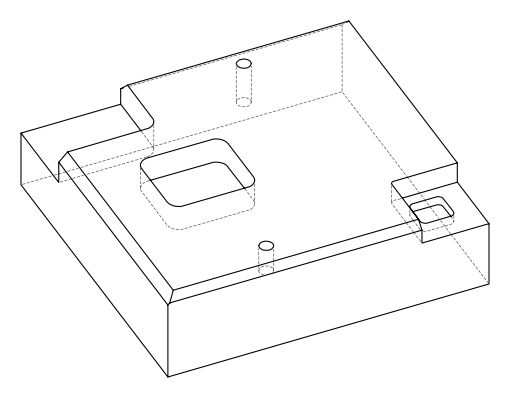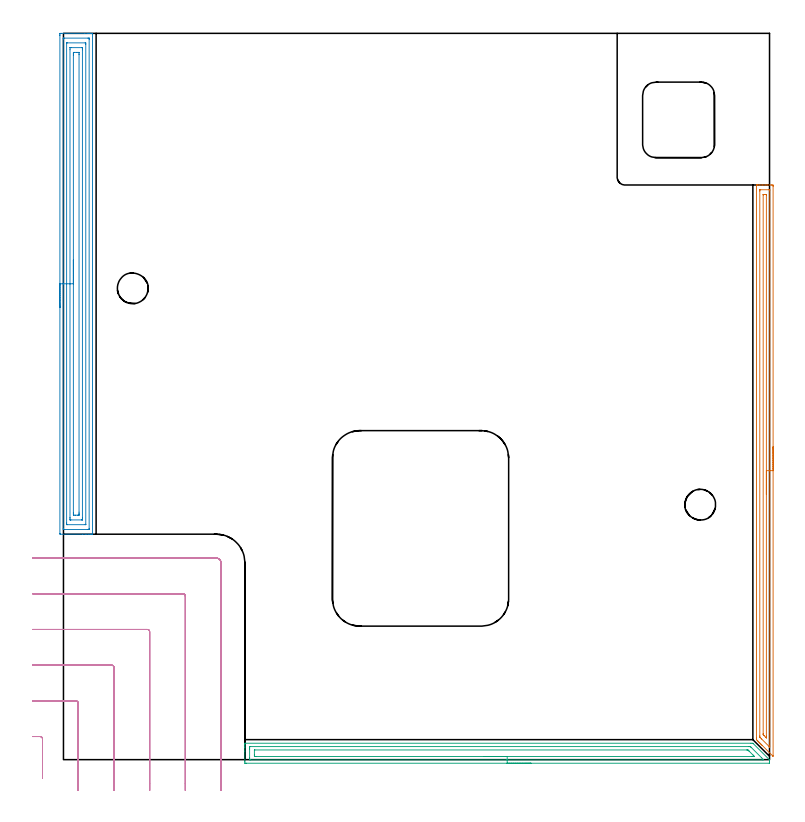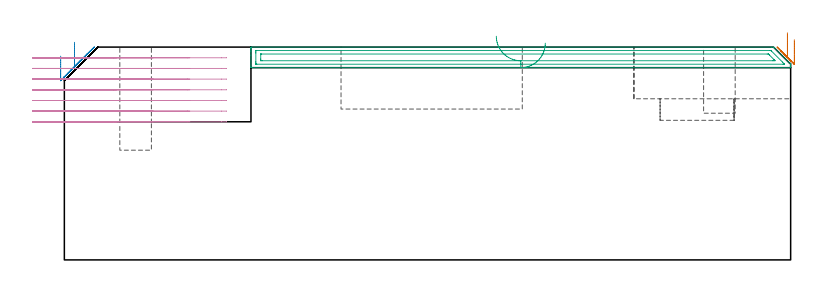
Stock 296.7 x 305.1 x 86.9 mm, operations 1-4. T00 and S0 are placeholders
(PLAN: 11 operations, 7 tool changes, 73.6 min)
(1 AREA_MILL | FG_CHAMFER_SURFACE | UGT0205_001 | 5.87 min | 6019 mm3)
(2 AREA_MILL_1 | FG_CHAMFER_SURFACE_1 | UGT0205_001 | 8.71 min | 20395 mm3)
(3 AREA_MILL_2 | FG_CHAMFER_SURFACE_2 | UGT0205_001 | 5.46 min | 7813 mm3)
(4 MILL_CORNER_NOTCH_RECTANGULAR | CORNER_NOTCH_RECTANGULAR | UGT0201_094 | Follow Part, ap 5, ae 75% | 9.49 min | 218333 mm3)
(5 MILL_CORNER_NOTCH_RECTANGULAR_1 | CORNER_NOTCH_RECTANGULAR_1 | NXT0201_008 | Follow Part, ap 1.5, ae 75% | 36.07 min | 85866 mm3)
(6 MILL_RECTANGULAR_POCKET | POCKET_RECTANGULAR_STRAIGHT | UGT0201_094 | Follow Part, ap 5, ae 75% | 5.49 min | 150860 mm3)
(7 MILL_RECTANGULAR_POCKET_1 | POCKET_RECTANGULAR_STRAIGHT_1 | NXT0201_010 | Follow Part, ap 2.5, ae 75% | 1.27 min | 8187 mm3)
(8 MILL_BLIND_HOLE_FROM_SOLID_MATERIAL | STEP1POCKET | NXT0201_010 | Spiral | 0.79 min | 5497 mm3)
(9 SPOT_DRILL | STEP1POCKET_1 | NXT0321_9005460120000 | 0.03 min | 11 mm3)
(10 DRILL_BLIND_HOLE_INTO_CENTER | STEP1POCKET_1 | UGT0301_229 | 0.12 min | 2730 mm3)
(11 MILL_ROUGH_BLIND_HOLE_CONTOUR | STEP1POCKET_1 | NXT0201_010 | Spiral | 0.34 min | 787 mm3)
(TOOL UGT0205_001 | Chamfer Mill 20 x 3 x 45 deg. | D20 FL50 Z2)
(TOOL UGT0201_094 | End mill 20 mm | D20 FL38 Z4)
(TOOL NXT0201_008 | ENDMILL 6mm [2P460-0600-NA 1630] | D6 FL26 Z6)
(TOOL NXT0201_010 | ENDMILL 10mm [2P460-1000-NA 1630] | D10 FL30 Z6)
(TOOL NXT0321_9005460120000 | NC Spot Drill, 142deg, 12mm, Carbide, Uncoated | D12 PA142 FL30 Z2)
(TOOL UGT0301_229 | Twist Drill 11.9 mm | D11.9 PA118 FL100 Z2)
(OP 1 AREA_MILL)
G17 G21 G94 G90
T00 M6
G54
G17 G0 G90 X298.1 Y131.4 S1061 M3
G43 Z96.9 H0
Z89.9
G94 G1 Y131.362 Z89.028 F250.
Y131.248 Z88.164
Y131.059 Z87.312
Y130.797 Z86.48
Y130.463 Z85.674
Y130.06 Z84.9
Y129.592 Z84.164
Y129.061 Z83.472
Y128.471 Z82.829
Y127.828 Z82.24
Y127.136 Z81.709
Y126.4 Z81.24
Y125.626 Z80.837
Y124.82 Z80.503
Y123.988 Z80.241
Y123.137 Z80.052
Y122.272 Z79.938
Y121.4 Z79.9
Y1.583
X298.093 Y1.419 Z79.907
X297.918 Y1.582 Z80.082
X297.905 Y1.595 Z80.095
X293.446 Y6.053 Z84.552
X293.281 Y6.216 Z84.714
X293.122 Y6.377 Z84.876
X292.999 Y6.5 Z84.999
X292.841 Y6.656 Z85.154
X292.689 Y6.81 Z85.309
X292.551 Y6.947 Z85.446
X292.402 Y7.096 Z85.594
X292.257 Y7.242 Z85.741
X292.104 Y7.394 Z85.893
X291.962 Y7.536 Z86.034
X291.824 Y7.675 Z86.174
X291.657 Y7.842 Z86.341
X291.522 Y7.976 Z86.474
X291.211 Y8.289 Z86.786
X291.105 Y8.398 Z86.891
X291.1 Y9.183 Z86.9
Y241.218
X291.102 Y241.39 Z86.889
X291.27 Y241.398 Z86.722
X291.444 Y241.4 Z86.555
X291.685 Z86.315
X292.402 Z85.593
X293.639 Z84.357
X295.04 Z82.956
X295.659 Z82.337
X297.417 Z80.58
X297.678 Y241.397 Z80.319
X298.092 Y241.39 Z79.905
X298.096 Y241.196 Z79.902
X298.099 Y240.771 Z79.901
X298.1 Y121.4 Z79.9
X296.686 Z81.314
X296.685 Y5.721 Z81.315
X296.679 Y5.287 Z81.321
X296.643 Y5.316 Z81.357
X296.596 Y5.359 Z81.404
X296.344 Y5.606 Z81.656
X293.281 Y8.669 Z84.719
X292.769 Y9.183 Z85.231
X292.594 Y9.364 Z85.406
X292.533 Y9.428 Z85.467
X292.521 Y9.477 Z85.479
X292.519 Y9.573 Z85.481
X292.515 Y9.962 Z85.485
X292.514 Y238.868 Z85.486
X292.521 Y239.387 Z85.479
X292.551 Y239.391 Z85.449
X292.624 Y239.396 Z85.376
X292.733 Y239.399 Z85.267
X292.87 Y239.4 Z85.13
X296.388 Z81.612
X296.6 Y239.399 Z81.4
X296.635 Y239.398 Z81.365
X296.671 Y239.393 Z81.329
X296.679 Y239.39 Z81.321
X296.682 Y239.382 Z81.318
X296.684 Y239.351 Z81.316
X296.686 Y239.097 Z81.314
Y238.982
Y121.4
X295.272 Z82.728
X295.271 Y9.841 Z82.729
X295.269 Y9.183 Z82.731
X295.268 Y9.148 Z82.732
Y9.146
X295.221 Y9.183 Z82.779
X295.04 Y9.361 Z82.96
X294.322 Y10.077 Z83.678
X294.16 Y10.241 Z83.84
X293.983 Y10.425 Z84.017
X293.941 Y10.47 Z84.059
X293.936 Y10.579 Z84.064
X293.932 Y10.735 Z84.068
X293.929 Y10.971 Z84.071
Y237.194
X293.931 Y237.312 Z84.069
X293.933 Y237.37 Z84.067
X293.936 Y237.39 Z84.064
X293.963 Y237.395 Z84.037
X294.16 Y237.398 Z83.84
X294.837 Y237.4 Z83.163
X295.04 Y237.397 Z82.96
X295.242 Y237.392 Z82.758
X295.264 Y237.39 Z82.736
X295.266 Y237.375 Z82.734
X295.269 Y237.335 Z82.731
X295.271 Y237.273 Z82.729
Y237.194
X295.272 Y121.4 Z82.728
Y120.529 Z82.767
Y119.664 Z82.88
Y118.812 Z83.069
Y117.98 Z83.332
Y117.174 Z83.665
Y116.4 Z84.068
Y115.664 Z84.537
Y114.972 Z85.068
Y114.329 Z85.657
Y113.74 Z86.301
Y113.209 Z86.993
Y112.74 Z87.728
Y112.337 Z88.502
Y112.003 Z89.308
Y111.741 Z90.14
Y111.552 Z90.992
Y111.438 Z91.857
Y111.4 Z92.728
G0 Z96.9
M5
M2
(OP 2 AREA_MILL_1)
G17 G21 G94 G90
T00 M6
G54
G17 G0 G90 X-1.5 Y189.9 S1061 M3
G43 Z96.9 H0
Z83.2
G94 G1 Y189.938 Z82.328 F250.
Y190.052 Z81.463
Y190.241 Z80.612
Y190.503 Z79.78
Y190.837 Z78.974
Y191.24 Z78.2
Y191.708 Z77.464
Y192.24 Z76.772
Y192.829 Z76.129
Y193.472 Z75.54
Y194.164 Z75.008
Y194.9 Z74.54
Y195.674 Z74.137
Y196.48 Z73.803
Y197.312 Z73.541
Y198.163 Z73.352
Y199.028 Z73.238
Y199.9 Z73.2
Y304.186
X-1.499 Y304.476 Z73.201
X-1.494 Y305.074 Z73.204
X-1.492 Y305.093 Z73.206
X-0.896 Y305.1 Z73.801
X8.919 Z83.614
X10.35 Z85.046
X10.704 Z85.399
X11.413 Z86.113
X11.72 Z86.42
X12.14 Y305.093 Z86.831
X12.197 Y305.09 Z86.888
X12.2 Y304.922 Z86.9
Y94.877
X12.197 Y94.71 Z86.888
X12.14 Y94.707 Z86.832
X11.721 Y94.7 Z86.42
X11.413 Z86.112
X10.704 Z85.399
X9.457 Z84.154
X8.027 Z82.722
X-1.166 Z73.532
X-1.492 Y94.71 Z73.206
X-1.499 Y95.035 Z73.199
X-1.5 Y95.047
Y199.9 Z73.2
X-0.086 Z74.614
Y302.77
X-0.084 Y302.852 Z74.616
X-0.079 Y303.015 Z74.621
X-0.075 Y303.091 Z74.625
X-0.055 Y303.094 Z74.645
X-0.004 Y303.097 Z74.696
X0.477 Y303.1 Z75.177
X10.293 Z84.993
X10.704 Y303.097 Z85.404
X10.762 Y303.094 Z85.462
X10.774 Y303.091 Z85.474
X10.779 Y303.042 Z85.479
X10.783 Y302.934 Z85.483
X10.785 Y302.77 Z85.485
X10.786 Y302.688 Z85.486
Y97.03
X10.784 Y96.948 Z85.484
X10.779 Y96.785 Z85.479
X10.774 Y96.709 Z85.474
X10.755 Y96.706 Z85.455
X10.704 Y96.703 Z85.404
X10.223 Y96.7 Z84.923
X0.407 Z75.107
X-0.004 Y96.703 Z74.696
X-0.062 Y96.706 Z74.638
X-0.074 Y96.709 Z74.626
X-0.079 Y96.758 Z74.621
X-0.083 Y96.866 Z74.617
X-0.085 Y97.03 Z74.615
X-0.086 Y97.112 Z74.614
Y199.9
X1.328 Z76.028
X1.329 Y300.9 Z76.029
Y301.014
X1.332 Y301.069 Z76.032
X1.335 Y301.089 Z76.035
X1.382 Y301.093 Z76.082
X1.582 Y301.099 Z76.282
X9.119 Z83.819
X9.251 Y301.095 Z83.951
X9.353 Y301.09 Z84.053
X9.365 Y301.049 Z84.065
X9.368 Y300.9 Z84.068
X9.371 Y300.448 Z84.071
Y98.9
Y98.786
X9.368 Y98.731 Z84.068
X9.365 Y98.711 Z84.065
X9.317 Y98.707 Z84.017
X9.118 Y98.701 Z83.818
X1.581 Z76.281
X1.449 Y98.704 Z76.149
X1.347 Y98.71 Z76.047
X1.335 Y98.751 Z76.035
X1.332 Y98.9 Z76.032
X1.329 Y99.352 Z76.029
X1.328 Y199.9 Z76.028
X2.743 Z77.443
Y298.219
X2.747 Y299.038 Z77.447
X2.749 Y299.088 Z77.449
X2.796 Y299.092 Z77.496
X2.906 Y299.097 Z77.606
X3.126 Y299.099 Z77.826
X7.58 Z82.28
X7.796 Y299.097 Z82.496
X7.904 Y299.093 Z82.604
X7.95 Y299.089 Z82.65
X7.952 Y299.051 Z82.652
X7.957 Y298.289 Z82.657
Y298.219
Y101.581
X7.953 Y100.762 Z82.653
X7.95 Y100.712 Z82.65
X7.904 Y100.708 Z82.604
X7.794 Y100.703 Z82.494
X7.574 Y100.701 Z82.274
X3.12 Z77.82
X2.904 Y100.703 Z77.604
X2.796 Y100.707 Z77.496
X2.75 Y100.711 Z77.45
X2.748 Y100.749 Z77.448
X2.743 Y101.511 Z77.443
Y101.581
Y199.9
X4.157 Z78.857
Y295.839
X4.158 Y296.431 Z78.858
X4.16 Y296.73 Z78.86
X4.164 Y297.033 Z78.864
X4.172 Y297.091 Z78.872
X4.208 Y297.094 Z78.908
X4.291 Y297.097 Z78.991
X4.458 Y297.099 Z79.158
X4.682 Y297.1 Z79.382
X5.575 Z80.275
X6.242 Y297.098 Z80.942
X6.471 Y297.096 Z81.171
X6.528 Y297.09 Z81.228
X6.536 Y297.074 Z81.236
X6.539 Y297.028 Z81.239
X6.542 Y296.431 Z81.242
X6.543 Y296.13 Z81.243
Y103.961
X6.542 Y103.369 Z81.242
X6.54 Y103.07 Z81.24
X6.536 Y102.767 Z81.236
X6.528 Y102.709 Z81.228
X6.492 Y102.706 Z81.192
X6.409 Y102.703 Z81.109
X6.242 Y102.701 Z80.942
X6.017 Y102.7 Z80.717
X5.125 Z79.825
X4.458 Y102.702 Z79.158
X4.229 Y102.704 Z78.929
X4.172 Y102.71 Z78.872
X4.164 Y102.726 Z78.864
X4.161 Y102.772 Z78.861
X4.158 Y103.369 Z78.858
X4.157 Y103.67 Z78.857
Y199.9
Y200.772 Z78.895
Y201.636 Z79.009
Y202.488 Z79.198
Y203.32 Z79.46
Y204.126 Z79.794
Y204.9 Z80.197
Y205.636 Z80.665
Y206.328 Z81.196
Y206.971 Z81.786
Y207.56 Z82.429
Y208.091 Z83.121
Y208.56 Z83.857
Y208.963 Z84.631
Y209.297 Z85.437
Y209.559 Z86.269
Y209.748 Z87.12
Y209.862 Z87.985
Y209.9 Z88.857
G0 Z96.9
M5
M2
(OP 3 AREA_MILL_2)
G17 G21 G94 G90
T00 M6
G54
G17 G0 G90 X196.4 Y-1.5 S1061 M3
G43 Z96.9 H0
Z88.5
G94 G1 X196.362 Z87.628 F250.
X196.248 Z86.764
X196.059 Z85.912
X195.797 Z85.08
X195.463 Z84.274
X195.06 Z83.5
X194.592 Z82.764
X194.06 Z82.072
X193.471 Z81.429
X192.828 Z80.84
X192.136 Z80.309
X191.4 Z79.84
X190.626 Z79.437
X189.82 Z79.103
X188.988 Z78.841
X188.136 Z78.652
X187.272 Z78.538
X186.4 Z78.5
X76.833
X76.214 Y-1.494 Z78.504
X76.207 Y-1.492 Z78.506
X76.2 Y-0.875 Z79.122
Y3.594 Z83.589
Y5.01 Z85.007
Y5.382 Z85.377
Y6.124 Z86.124
Y6.381 Z86.381
X76.203 Y6.827 Z86.819
X76.206 Y6.87 Z86.861
X76.21 Y6.897 Z86.888
X76.386 Y6.9 Z86.9
X288.811
X289.604 Y6.894 Z86.891
X289.706 Y6.794 Z86.793
X289.779 Y6.722 Z86.72
X296.481 Y0.019 Z80.016
X296.59 Y-0.092 Z79.904
X296.6 Y-0.353 Z79.647
Y-0.8 Z79.2
Y-1.027 Z78.973
X296.59 Y-1.492 Z78.505
X296.481 Y-1.5 Z78.5
X186.4
Y-0.086 Z79.914
X78.622
X78.518 Y-0.084 Z79.916
X78.31 Y-0.079 Z79.921
X78.209 Y-0.072 Z79.928
X78.205 Y-0.041 Z79.959
X78.202 Y0.019 Z80.019
X78.2 Y0.44 Z80.44
Y0.912 Z80.912
Y4.488 Z84.488
X78.201 Y4.908 Z84.908
X78.21 Y5.382 Z85.382
X78.214 Y5.479 Z85.479
X78.413 Y5.484 Z85.484
X78.518 Y5.485 Z85.485
X287.917 Y5.486 Z85.486
X288.021 Y5.485 Z85.485
X288.23 Y5.48 Z85.48
X288.57 Y5.469 Z85.469
X288.664 Y5.382 Z85.382
X288.811 Y5.238 Z85.238
X293.284 Y0.766 Z80.766
X294.02 Y0.019 Z80.019
X294.101 Y-0.079 Z79.921
X293.701 Y-0.084 Z79.916
X293.492 Y-0.085 Z79.915
X186.4 Y-0.086 Z79.914
Y1.329 Z81.329
X80.889
X80.411 Y1.331 Z81.331
X80.252 Y1.334 Z81.334
X80.228 Y1.335 Z81.335
X80.21 Y1.346 Z81.346
X80.206 Y1.455 Z81.455
X80.202 Y1.596 Z81.596
X80.201 Y1.806 Z81.806
X80.2 Y2.017 Z82.017
X80.202 Y3.803 Z83.803
X80.209 Y4.015 Z84.015
X80.212 Y4.065 Z84.065
X80.233 Y4.067 Z84.067
X80.291 Y4.069 Z84.069
X80.411 Y4.071 Z84.071
X287.023
X287.441 Y4.069 Z84.069
X287.498 Y4.067 Z84.067
X287.523 Y4.065 Z84.065
X287.641 Y3.952 Z83.952
X287.826 Y3.773 Z83.773
X287.917 Y3.684 Z83.684
X288.007 Y3.594 Z83.594
X289.706 Y1.895 Z81.895
X289.794 Y1.806 Z81.806
X289.881 Y1.716 Z81.716
X290.052 Y1.537 Z81.537
X290.235 Y1.335 Z81.335
X290.179 Y1.333 Z81.333
X289.706 Y1.33 Z81.33
X289.289 Y1.329 Z81.329
X186.4
X185.528 Z81.367
X184.664 Z81.48
X183.812 Z81.669
X182.98 Z81.932
X182.174 Z82.265
X181.4 Z82.668
X180.664 Z83.137
X179.972 Z83.668
X179.329 Z84.257
X178.74 Z84.901
X178.208 Z85.593
X177.74 Z86.329
X177.337 Z87.102
X177.003 Z87.908
X176.741 Z88.74
X176.552 Z89.592
X176.438 Z90.457
X176.4 Z91.329
G0 Z96.9
M5
M2
(OP 4 MILL_CORNER_NOTCH_RECTANGULAR)
G17 G21 G94 G90
T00 M6
G54
G17 G0 G90 X-8.8 Y-7.75 S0 M3
G43 Z96.9 H0
Z82.543
G94 G1 Y-4.75 F250.
Y8.706 F500.
G3 X-9.794 Y9.7 R1.
G2 X-10. Y9.7 R75.
G1 X-13. F250.
G0 Z96.9
X6.2 Y-13.
Z82.543
G1 Y-10.
Y23.705 F500.
G3 X5.205 Y24.7 R1.
G1 X-10.
X-13. F250.
G0 Z96.9
X21.2 Y-13.
Z82.543
G1 Y-10.
Y38.705 F500.
G3 X20.205 Y39.7 R1.
G1 X-10.
X-13. F250.
G0 Z96.9
X36.2 Y-13.
Z82.543
G1 Y-10.
Y53.705 F500.
G3 X35.205 Y54.7 R1.
G1 X-10.
X-13. F250.
G0 Z96.9
X51.2 Y-13.
Z82.543
G1 Y-10.
Y68.704 F500.
G3 X50.204 Y69.7 R1.
G1 X-10.
X-13. F250.
G0 Z96.9
X66.2 Y-13.
Z82.543
G1 Y-10.
Y82.7 F500.
G3 X64.2 Y84.7 R2.
G1 X-10.
X-13. F250.
G0 Z96.9
X-8.8 Y-7.75
Z78.186
G1 Y-4.75
Y8.706 F500.
G3 X-9.794 Y9.7 R1.
G2 X-10. Y9.7 R75.
G1 X-13. F250.
G0 Z96.9
X6.2 Y-13.
Z78.186
G1 Y-10.
Y23.705 F500.
G3 X5.205 Y24.7 R1.
G1 X-10.
X-13. F250.
G0 Z96.9
X21.2 Y-13.
Z78.186
G1 Y-10.
Y38.705 F500.
G3 X20.205 Y39.7 R1.
G1 X-10.
X-13. F250.
G0 Z96.9
X36.2 Y-13.
Z78.186
G1 Y-10.
Y53.705 F500.
G3 X35.205 Y54.7 R1.
G1 X-10.
X-13. F250.
G0 Z96.9
X51.2 Y-13.
Z78.186
G1 Y-10.
Y68.704 F500.
G3 X50.204 Y69.7 R1.
G1 X-10.
X-13. F250.
G0 Z96.9
X66.2 Y-13.
Z78.186
G1 Y-10.
Y82.7 F500.
G3 X64.2 Y84.7 R2.
G1 X-10.
X-13. F250.
G0 Z96.9
X-8.8 Y-7.75
Z73.829
G1 Y-4.75
Y8.706 F500.
G3 X-9.794 Y9.7 R1.
G2 X-10. Y9.7 R75.
G1 X-13. F250.
G0 Z96.9
X6.2 Y-13.
Z73.829
G1 Y-10.
Y23.705 F500.
G3 X5.205 Y24.7 R1.
G1 X-10.
X-13. F250.
G0 Z96.9
X21.2 Y-13.
Z73.829
G1 Y-10.
Y38.705 F500.
G3 X20.205 Y39.7 R1.
G1 X-10.
X-13. F250.
G0 Z96.9
X36.2 Y-13.
Z73.829
G1 Y-10.
Y53.705 F500.
G3 X35.205 Y54.7 R1.
G1 X-10.
X-13. F250.
G0 Z96.9
X51.2 Y-13.
Z73.829
G1 Y-10.
Y68.704 F500.
G3 X50.204 Y69.7 R1.
G1 X-10.
X-13. F250.
G0 Z96.9
X66.2 Y-13.
Z73.829
G1 Y-10.
Y82.7 F500.
G3 X64.2 Y84.7 R2.
G1 X-10.
X-13. F250.
G0 Z96.9
X-8.8 Y-7.75
Z69.471
G1 Y-4.75
Y8.706 F500.
G3 X-9.794 Y9.7 R1.
G2 X-10. Y9.7 R75.
G1 X-13. F250.
G0 Z96.9
X6.2 Y-13.
Z69.471
G1 Y-10.
Y23.705 F500.
G3 X5.205 Y24.7 R1.
G1 X-10.
X-13. F250.
G0 Z96.9
X21.2 Y-13.
Z69.471
G1 Y-10.
Y38.705 F500.
G3 X20.205 Y39.7 R1.
G1 X-10.
X-13. F250.
G0 Z96.9
X36.2 Y-13.
Z69.471
G1 Y-10.
Y53.705 F500.
G3 X35.205 Y54.7 R1.
G1 X-10.
X-13. F250.
G0 Z96.9
X51.2 Y-13.
Z69.471
G1 Y-10.
Y68.704 F500.
G3 X50.204 Y69.7 R1.
G1 X-10.
X-13. F250.
G0 Z96.9
X66.2 Y-13.
Z69.471
G1 Y-10.
Y82.7 F500.
G3 X64.2 Y84.7 R2.
G1 X-10.
X-13. F250.
G0 Z96.9
X-8.8 Y-7.75
Z65.114
G1 Y-4.75
Y8.706 F500.
G3 X-9.794 Y9.7 R1.
G2 X-10. Y9.7 R75.
G1 X-13. F250.
G0 Z96.9
X6.2 Y-13.
Z65.114
G1 Y-10.
Y23.705 F500.
G3 X5.205 Y24.7 R1.
G1 X-10.
X-13. F250.
G0 Z96.9
X21.2 Y-13.
Z65.114
G1 Y-10.
Y38.705 F500.
G3 X20.205 Y39.7 R1.
G1 X-10.
X-13. F250.
G0 Z96.9
X36.2 Y-13.
Z65.114
G1 Y-10.
Y53.705 F500.
G3 X35.205 Y54.7 R1.
G1 X-10.
X-13. F250.
G0 Z96.9
X51.2 Y-13.
Z65.114
G1 Y-10.
Y68.704 F500.
G3 X50.204 Y69.7 R1.
G1 X-10.
X-13. F250.
G0 Z96.9
X66.2 Y-13.
Z65.114
G1 Y-10.
Y82.7 F500.
G3 X64.2 Y84.7 R2.
G1 X-10.
X-13. F250.
G0 Z96.9
X-8.8 Y-7.75
Z60.757
G1 Y-4.75
Y8.706 F500.
G3 X-9.794 Y9.7 R1.
G2 X-10. Y9.7 R75.
G1 X-13. F250.
G0 Z96.9
X6.2 Y-13.
Z60.757
G1 Y-10.
Y23.705 F500.
G3 X5.205 Y24.7 R1.
G1 X-10.
X-13. F250.
G0 Z96.9
X21.2 Y-13.
Z60.757
G1 Y-10.
Y38.705 F500.
G3 X20.205 Y39.7 R1.
G1 X-10.
X-13. F250.
G0 Z96.9
X36.2 Y-13.
Z60.757
G1 Y-10.
Y53.705 F500.
G3 X35.205 Y54.7 R1.
G1 X-10.
X-13. F250.
G0 Z96.9
X51.2 Y-13.
Z60.757
G1 Y-10.
Y68.704 F500.
G3 X50.204 Y69.7 R1.
G1 X-10.
X-13. F250.
G0 Z96.9
X66.2 Y-13.
Z60.757
G1 Y-10.
Y82.7 F500.
G3 X64.2 Y84.7 R2.
G1 X-10.
X-13. F250.
G0 Z96.9
X-8.8 Y-7.75
Z56.4
G1 Y-4.75
Y8.706 F500.
G3 X-9.794 Y9.7 R1.
G2 X-10. Y9.7 R75.
G1 X-13. F250.
G0 Z96.9
X6.2 Y-13.
Z56.4
G1 Y-10.
Y23.705 F500.
G3 X5.205 Y24.7 R1.
G1 X-10.
X-13. F250.
G0 Z96.9
X21.2 Y-13.
Z56.4
G1 Y-10.
Y38.705 F500.
G3 X20.205 Y39.7 R1.
G1 X-10.
X-13. F250.
G0 Z96.9
X36.2 Y-13.
Z56.4
G1 Y-10.
Y53.705 F500.
G3 X35.205 Y54.7 R1.
G1 X-10.
X-13. F250.
G0 Z96.9
X51.2 Y-13.
Z56.4
G1 Y-10.
Y68.704 F500.
G3 X50.204 Y69.7 R1.
G1 X-10.
X-13. F250.
G0 Z96.9
X66.2 Y-13.
Z56.4
G1 Y-10.
Y82.7 F500.
G3 X64.2 Y84.7 R2.
G1 X-10.
X-13. F250.
G0 Z96.9
M5
M2
